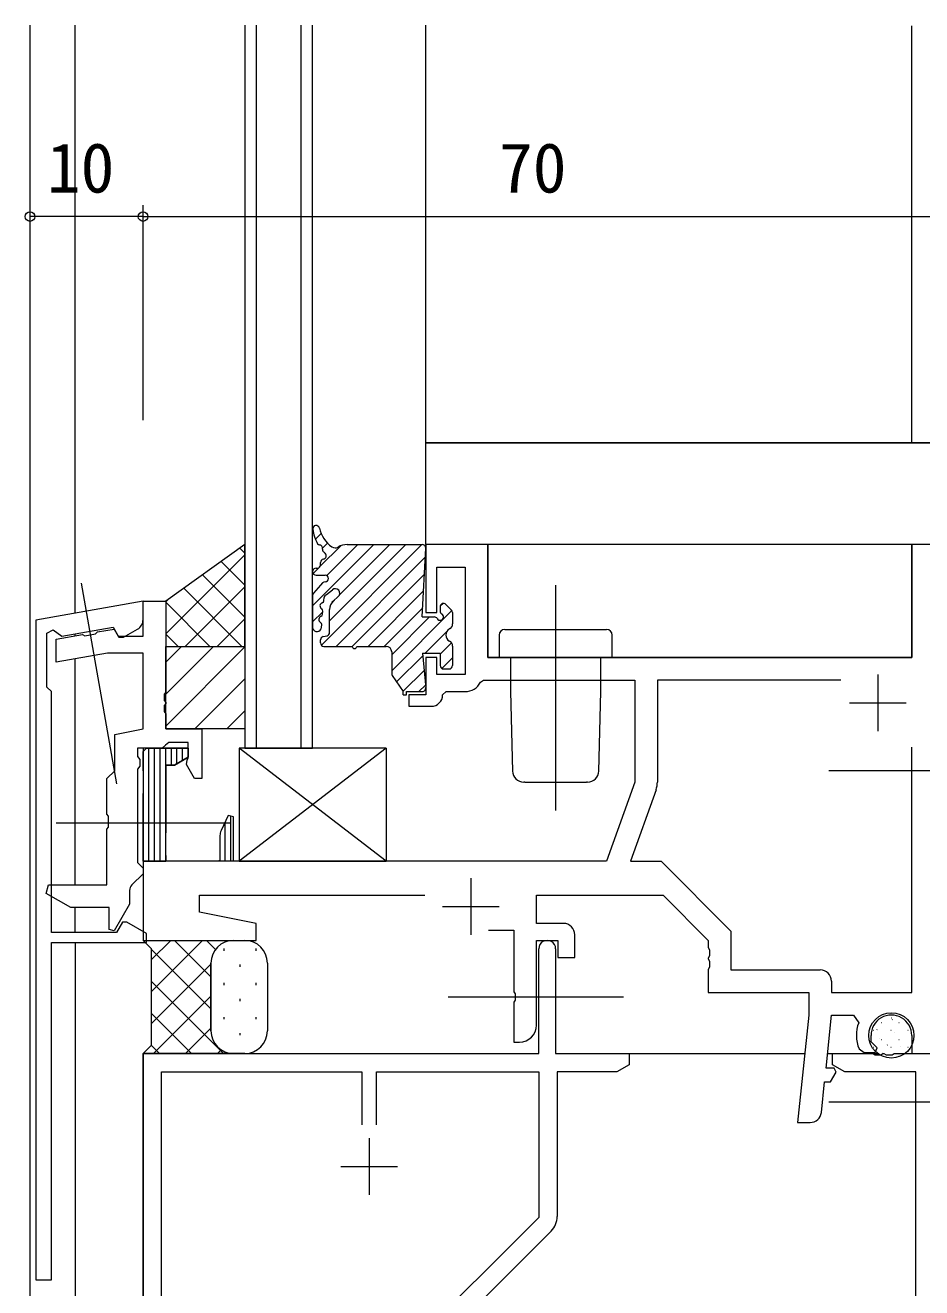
# Model space of a CAD drawing. Units: millimetres, scale not verified. Extents: x -567 to 567, y -403 to 403.
# Drawn here: x -423.2 to -343.8, y 126.5 to 238.1 of the extents above; entities that cross this region are included whole.
import ezdxf
from ezdxf.enums import TextEntityAlignment as Align

# ---------------------------------------------------------------- set-up
doc = ezdxf.new("R2010")
doc.units = ezdxf.units.MM
doc.header["$LTSCALE"] = 2
doc.linetypes.add('CHAIN2', pattern=[12, 9, -1, 1, -1])
doc.linetypes.add('DASHED3', pattern=[4, 3, -1])
for name, color, linetype, lineweight in [('0-1_USER1', 2, 'Continuous', 9), ('0-2_YKK_ZWAK', 4, 'Continuous', 9), ('0-3_YKK_11', 7, 'DASHED3', 9), ('0-4_YKK_12', 6, 'Continuous', 9), ('0-5_YKK_13', 7, 'Continuous', 9)]:
    doc.layers.add(name, color=color, linetype=linetype, lineweight=lineweight)
doc.styles.add('ＭＳ ゴシック', font='')
doc.styles.get('ＭＳ ゴシック').set_extended_font_data('MS Gothic')

msp = doc.modelspace()

# ---------------------------------------------------------------- linework, layer by layer
at = {"layer": '0-1_USER1'}
for p, q in [((-422.726, 4.131), (-422.726, 238.117)), ((-418.726, 186.143), (-418.726, 238.117)), ((-403.726, 238.117), (-403.726, 174.201)), ((-402.726, 238.117), (-402.726, 174.201)), ((-398.726, 174.201), (-398.726, 238.117)), ((-397.726, 174.201), (-397.726, 238.117)), ((-387.726, 201.201), (-387.726, 238.117)), ((-344.726, 201.201), (-344.726, 238.069)), ((-342.726, 201.201), (-387.726, 201.201)), ((-418.726, 184.127), (-418.726, 184.315)), ((-418.726, 162.101), (-418.726, 182.096)), ((-412.226, 164.201), (-412.226, 174.201)), ((-412.226, 164.201), (-412.226, 174.201)), ((-411.726, 164.201), (-411.726, 174.201)), ((-411.726, 164.201), (-411.726, 174.201)), ((-411.226, 164.201), (-411.226, 174.201)), ((-411.226, 164.201), (-411.226, 174.201)), ((-410.726, 172.401), (-410.726, 174.201)), ((-410.726, 172.401), (-410.726, 174.201)), ((-410.226, 172.701), (-410.226, 174.201)), ((-410.226, 172.701), (-410.226, 174.201)), ((-409.726, 172.823), (-409.726, 174.201)), ((-409.726, 172.823), (-409.726, 174.201)), ((-409.226, 173.112), (-409.226, 174.201)), ((-409.226, 173.112), (-409.226, 174.201)), ((-403.726, 174.201), (-397.726, 174.201)), ((-405.498, 167.604), (-405.498, 164.201)), ((-404.998, 168.199), (-404.998, 164.201)), ((-410.726, 164.201), (-410.726, 164.501)), ((-405.998, 164.305), (-405.998, 164.201)), ((-404.498, 164.21), (-404.498, 164.201)), ((-418.726, 157.901), (-418.726, 160.101)), ((-418.726, 157.001), (-418.726, 4.131)), ((-412.726, 147.201), (-412.726, 110.664)), ((-412.726, 147.201), (-378.026, 147.201)), ((-375.926, 147.201), (-354.184, 147.201)), ((-352.173, 147.201), (-347.726, 147.201)), ((-345.326, 147.201), (-342.726, 147.201))]:
    msp.add_line(p, q, dxfattribs=at)
at = {"layer": '0-2_YKK_ZWAK'}
for p, q in [((-396.973, 193.187), (-397.484, 192.676)), ((-392.302, 192.201), (-397.726, 186.777)), ((-395.243, 192.088), (-397.052, 190.28)), ((-388.059, 192.201), (-396.954, 183.306)), ((-396.411, 192.334), (-396.85, 191.895)), ((-393.716, 192.201), (-396.464, 189.453)), ((-389.474, 192.201), (-396.226, 185.449)), ((-390.888, 192.201), (-395.364, 187.724)), ((-394.672, 192.201), (-388.026, 192.201)), ((-344.726, 192.201), (-382.226, 192.201)), ((-403.726, 191.299), (-410.726, 184.299)), ((-404.174, 191.881), (-403.726, 191.432)), ((-387.766, 191.08), (-395.645, 183.201)), ((-388.026, 185.801), (-387.726, 191.885)), ((-405.824, 190.702), (-403.726, 188.604)), ((-397.205, 190.126), (-397.684, 189.647)), ((-397.426, 190.101), (-397.326, 190.101)), ((-397.026, 190.401), (-397.026, 190.616)), ((-407.474, 189.524), (-403.726, 185.776)), ((-397.426, 189.501), (-397.326, 189.501)), ((-397.326, 189.501), (-396.626, 189.501)), ((-387.839, 189.592), (-394.231, 183.201)), ((-409.124, 188.345), (-403.979, 183.201)), ((-403.726, 188.47), (-408.996, 183.201)), ((-397.726, 187.711), (-397.726, 184.778)), ((-396.493, 187.775), (-395.981, 188.207)), ((-395.9, 187.198), (-395.454, 187.605)), ((-387.913, 188.105), (-392.817, 183.201)), ((-376.226, 188.619), (-376.226, 168.701)), ((-410.469, 187.384), (-410.726, 187.127)), ((-410.726, 187.119), (-406.808, 183.201)), ((-396.736, 187.231), (-396.71, 187.518)), ((-396.226, 184.435), (-396.226, 186.459)), ((-395.793, 187.295), (-396.014, 187.074)), ((-387.986, 186.617), (-391.403, 183.201)), ((-386.445, 186.701), (-386.445, 186.32)), ((-386.192, 186.997), (-386.441, 186.748)), ((-385.433, 186.413), (-385.933, 186.913)), ((-403.726, 185.642), (-406.167, 183.201)), ((-396.823, 186.266), (-397.726, 185.362)), ((-396.843, 186.036), (-396.818, 186.318)), ((-385.4, 186.374), (-390.731, 181.044)), ((-387.388, 185.801), (-390.731, 182.458)), ((-388.026, 185.801), (-386.964, 185.801)), ((-385.345, 186.201), (-385.345, 185.18)), ((-410.726, 184.29), (-409.636, 183.201)), ((-396.948, 184.869), (-396.925, 185.123)), ((-385.87, 184.49), (-387.76, 182.601)), ((-385.392, 184.969), (-385.634, 184.726)), ((-381.226, 184.201), (-381.226, 182.201)), ((-380.726, 184.701), (-371.726, 184.701)), ((-371.226, 182.201), (-371.226, 184.201)), ((-410.726, 181.81), (-409.335, 183.201)), ((-410.726, 178.982), (-406.507, 183.201)), ((-410.726, 176.153), (-403.726, 183.153)), ((-397.026, 183.501), (-397.026, 183.766)), ((-396.798, 184.057), (-396.453, 184.144)), ((-396.726, 183.201), (-394.226, 183.201)), ((-393.826, 183.201), (-391.231, 183.201)), ((-385.437, 183.51), (-386.445, 182.501)), ((-385.345, 183.221), (-385.345, 183.121)), ((-385.345, 183.121), (-385.345, 181.501)), ((-390.731, 182.701), (-390.731, 180.791)), ((-387.987, 182.373), (-390.303, 180.058)), ((-388.008, 182.601), (-386.445, 182.601)), ((-388.008, 182.601), (-387.726, 179.501)), ((-386.445, 182.601), (-386.445, 181.501)), ((-385.345, 182.187), (-386.293, 181.24)), ((-381.226, 182.201), (-371.226, 182.201)), ((-380.226, 182.201), (-380.226, 179.201)), ((-372.226, 179.201), (-372.226, 182.201)), ((-387.869, 181.077), (-389.737, 179.209)), ((-386.145, 181.201), (-385.645, 181.201)), ((-408.15, 175.901), (-403.726, 180.325)), ((-390.681, 180.625), (-389.731, 179.201)), ((-387.751, 179.781), (-388.331, 179.201)), ((-389.731, 178.901), (-389.731, 179.201)), ((-389.731, 178.901), (-389.431, 178.901)), ((-389.431, 179.201), (-388.026, 179.201)), ((-389.431, 178.901), (-389.431, 179.201)), ((-380.226, 179.201), (-380.05, 172.176)), ((-372.402, 172.176), (-372.226, 179.201)), ((-405.322, 175.901), (-403.726, 177.496)), ((-391.226, 164.201), (-404.226, 174.201)), ((-391.226, 174.201), (-404.226, 164.201)), ((-404.226, 174.201), (-404.226, 164.201)), ((-391.226, 174.201), (-404.226, 174.201)), ((-391.226, 174.201), (-391.226, 164.201)), ((-378.949, 171.201), (-379.051, 171.201)), ((-378.949, 171.201), (-373.503, 171.201)), ((-373.401, 171.201), (-373.503, 171.201)), ((-404.226, 164.201), (-391.226, 164.201)), ((-407.455, 157.201), (-411.976, 152.679)), ((-410.283, 157.201), (-411.976, 155.508)), ((-406.726, 151.145), (-411.976, 156.395)), ((-406.726, 153.974), (-409.953, 157.201)), ((-406.325, 156.402), (-407.124, 157.201)), ((-405.558, 156.285), (-405.558, 156.485)), ((-404.726, 157.201), (-403.726, 157.201)), ((-402.728, 156.285), (-402.728, 156.485)), ((-406.726, 149.201), (-406.726, 155.201)), ((-406.726, 155.201), (-406.726, 149.201)), ((-401.726, 155.201), (-401.726, 149.201)), ((-406.726, 155.101), (-411.976, 149.851)), ((-404.143, 154.87), (-404.143, 155.07)), ((-405.61, 147.201), (-411.976, 153.567)), ((-405.558, 153.255), (-405.558, 153.455)), ((-402.728, 153.255), (-402.728, 153.455)), ((-406.726, 152.272), (-411.798, 147.201)), ((-404.143, 151.84), (-404.143, 152.04)), ((-408.438, 147.201), (-411.976, 150.739)), ((-346.579, 150.753), (-346.554, 150.753)), ((-405.558, 150.225), (-405.558, 150.425)), ((-402.728, 150.225), (-402.728, 150.425)), ((-347.928, 149.866), (-347.924, 149.867)), ((-347.386, 149.946), (-347.361, 149.946)), ((-346.533, 150.36), (-346.528, 150.361)), ((-346.47, 150.181), (-346.429, 150.208)), ((-345.866, 149.946), (-345.841, 149.946)), ((-406.726, 149.444), (-408.969, 147.201)), ((-404.143, 148.81), (-404.143, 149.01)), ((-348.099, 149.258), (-348.074, 149.258)), ((-347.815, 149.291), (-347.773, 149.318)), ((-347.605, 148.56), (-347.601, 148.561)), ((-346.579, 149.258), (-346.554, 149.258)), ((-346.234, 149.045), (-346.229, 149.047)), ((-345.059, 149.258), (-345.034, 149.258)), ((-411.267, 147.201), (-411.996, 147.93)), ((-405.817, 147.524), (-406.141, 147.201)), ((-405.558, 147.382), (-405.558, 147.395)), ((-348.099, 147.763), (-348.074, 147.763)), ((-347.386, 148.451), (-347.361, 148.451)), ((-346.913, 147.929), (-346.871, 147.957)), ((-346.579, 147.763), (-346.554, 147.763)), ((-345.866, 148.451), (-345.841, 148.451)), ((-345.746, 147.798), (-345.741, 147.799)), ((-345.059, 147.763), (-345.034, 147.763)), ((-403.726, 147.201), (-404.726, 147.201)), ((-347.306, 147.245), (-347.301, 147.247)), ((-345.866, 146.956), (-345.841, 146.956))]:
    msp.add_line(p, q, dxfattribs=at)
at = {"layer": '0-2_YKK_ZWAK', "linetype": 'CHAIN2'}
for p, q in [((-418.204, 188.773), (-415.078, 171.047)), ((-337.373, 172.201), (-352.056, 172.201)), ((-420.426, 167.601), (-404.926, 167.601)), ((-385.726, 152.201), (-370.226, 152.201)), ((-337.373, 142.901), (-352.056, 142.901))]:
    msp.add_line(p, q, dxfattribs=at)
at = {"layer": '0-2_YKK_ZWAK'}
for points in [[(-387.726, 201.201), (-342.726, 201.201), (-342.726, 192.201), (-387.726, 192.201)], [(-403.726, 183.201), (-403.726, 192.201), (-410.726, 187.201), (-410.726, 183.201)], [(-382.226, 192.201), (-382.226, 182.201), (-344.726, 182.201), (-344.726, 192.201)], [(-410.726, 183.201), (-403.726, 183.201), (-403.726, 175.901), (-410.726, 175.901)]]:
    msp.add_lwpolyline(points, close=True, dxfattribs=at)
for points in [[(-396.844, 188.802), (-397.026, 188.601), (-397.648, 187.913)], [(-412.726, 147.201), (-411.976, 147.951), (-411.976, 156.451), (-412.726, 157.201), (-404.726, 157.201)], [(-404.726, 147.201), (-412.726, 147.201), (-411.976, 147.951), (-411.976, 156.451), (-412.726, 157.201)]]:
    msp.add_lwpolyline(points, dxfattribs=at)
msp.add_circle((-346.526, 148.801), 2, dxfattribs=at)
for centre, radius, start, end in [((-397.416, 193.589), 0.3, 13.31512, 187.29547), ((-394.242, 193.996), 3.5, 187.29547, 209.48467), ((-394.392, 194.276), 2.801, 192.73612, 234.42511), ((-397.115, 192.371), 0.2, 209.48467, 266.05031), ((-397.149, 191.873), 0.3, 346.23162, 86.05031), ((-394.672, 190.701), 1.5, 90, 121.78833), ((-388.026, 191.901), 0.3, 357.08541, 90), ((-396.726, 190.616), 0.3, 99.42424, 180), ((-396.664, 191.754), 0.2, 166.23162, 222.79726), ((-394.242, 193.996), 3.5, 222.79726, 227.19333), ((-396.824, 191.208), 0.3, 279.42424, 47.25931), ((-395.726, 192.401), 0.5, 233.73841, 301.78833), ((-397.426, 189.801), 0.3, 90, 270), ((-397.326, 190.401), 0.3, 270, 0), ((-396.621, 188.601), 0.3, 90.43621, 137.86454), ((-396.626, 189.201), 0.3, 270.43621, 90), ((-397.426, 187.711), 0.3, 137.86454, 180), ((-395.714, 187.429), 1, 171.86593, 174.86517), ((-396.506, 187.542), 0.2, 107.6707, 171.86593), ((-396.627, 187.923), 0.2, 287.6707, 312.42799), ((-395.723, 187.901), 0.4, 312.37931, 130.11339), ((-396.777, 186.775), 0.3, 108.44315, 241.28719), ((-397.017, 186.336), 0.2, 354.86517, 61.28719), ((-396.935, 187.249), 0.2, 288.44315, 354.86517), ((-395.226, 186.459), 1, 132.37931, 180), ((-386.145, 186.701), 0.3, 45, 180), ((-396.884, 185.579), 0.3, 108.44156, 241.28879), ((-397.125, 185.141), 0.2, 354.86517, 61.28879), ((-397.043, 186.054), 0.2, 288.44156, 354.86517), ((-386.964, 185.501), 0.3, 30, 90), ((-386.445, 185.801), 0.3, 210, 60), ((-386.145, 186.32), 0.3, 180, 240), ((-385.645, 186.201), 0.3, 0, 45), ((-397.347, 184.904), 0.4, 198.45537, 354.86517), ((-396.526, 184.435), 0.3, 284.03624, 0), ((-385.345, 184.201), 0.6, 117.03569, 242.96431), ((-385.845, 185.18), 0.5, 297.03569, 0), ((-380.726, 184.201), 0.5, 90, 180), ((-371.726, 184.201), 0.5, 0, 90), ((-396.726, 183.766), 0.3, 104.03624, 180), ((-396.726, 183.501), 0.3, 180, 270), ((-394.026, 183.201), 0.2, 180, 0), ((-391.231, 182.701), 0.5, 0, 90), ((-385.845, 183.221), 0.5, 0, 62.96431), ((-386.145, 181.501), 0.3, 180, 270), ((-385.645, 181.501), 0.3, 270, 0), ((-390.431, 180.791), 0.3, 180, 213.69007), ((-388.026, 179.501), 0.3, 269.99996, 10.3889), ((-379.051, 172.201), 1, 181.4321, 270), ((-373.401, 172.201), 1, 270, 358.5679), ((-404.726, 155.201), 2, 90, 180), ((-404.726, 155.201), 2, 90, 180), ((-403.726, 155.201), 2, 0, 90), ((-404.726, 149.201), 2, 180, 270), ((-404.726, 149.201), 2, 180, 270), ((-403.726, 149.201), 2, 270, 0)]:
    msp.add_arc(centre, radius, start, end, dxfattribs=at)
at = {"layer": '0-3_YKK_11'}
msp.add_line((-404.226, 164.201), (-406.226, 164.201), dxfattribs=at)
for points in [[(-412.726, 164.201), (-412.726, 173.901), (-412.426, 174.201), (-412.726, 173.901)], [(-412.726, 164.201), (-410.726, 164.201), (-410.726, 172.701), (-409.938, 172.701), (-408.726, 173.401), (-408.726, 174.201), (-412.426, 174.201), (-408.726, 174.201), (-408.726, 173.401), (-409.938, 172.701), (-410.726, 172.701), (-410.726, 164.201)]]:
    msp.add_lwpolyline(points, close=True, dxfattribs=at)
at = {"layer": '0-4_YKK_12'}
for p, q in [((-422.726, 203.201), (-422.726, 222.201)), ((-412.726, 203.201), (-412.726, 222.201)), ((-412.726, 203.201), (-412.726, 222.201)), ((-412.726, 221.201), (-422.726, 221.201)), ((-412.726, 221.201), (-342.726, 221.201))]:
    msp.add_line(p, q, dxfattribs=at)
for centre in [(-422.726, 221.201), (-412.726, 221.201), (-412.726, 221.201)]:
    msp.add_circle(centre, 0.425, dxfattribs=at)
at = {"layer": '0-5_YKK_13'}
for p, q in [((-350.999, 180.201), (-367.226, 180.201)), ((-347.726, 180.701), (-347.726, 175.701)), ((-350.226, 178.201), (-345.226, 178.201)), ((-383.726, 162.701), (-383.726, 157.701)), ((-386.226, 160.201), (-381.226, 160.201)), ((-392.076, 140.901), (-392.076, 145.571)), ((-392.726, 139.701), (-392.726, 134.701)), ((-395.226, 137.201), (-390.226, 137.201))]:
    msp.add_line(p, q, dxfattribs=at)
for points in [[(-344.726, 148.801), (-344.726, 147.201), (-342.726, 147.201), (-342.726, 192.201), (-344.726, 192.201), (-344.726, 182.201), (-382.226, 182.201), (-382.226, 192.201), (-387.726, 192.201), (-387.726, 186.201), (-386.726, 186.201), (-386.726, 190.201), (-384.226, 190.201), (-384.226, 180.701), (-386.726, 180.701), (-386.726, 182.201), (-387.726, 182.201), (-387.726, 178.901), (-389.226, 178.901), (-389.226, 177.901), (-387.226, 177.901)], [(-412.726, 185.578), (-412.726, 187.201), (-422.226, 185.526)], [(-413.926, 161.611), (-413.926, 160.399), (-415.281, 158.051), (-415.726, 158.17), (-415.726, 160.101), (-419.128, 160.101), (-421.293, 161.351), (-421.092, 162.101), (-415.926, 162.101), (-415.926, 167.03), (-415.783, 167.221), (-415.783, 168.18), (-415.926, 168.371), (-415.926, 171.501), (-415.226, 172.201), (-415.226, 175.401), (-412.726, 175.901), (-412.726, 182.601), (-415.864, 182.601), (-420.426, 181.796), (-420.426, 183.827), (-418.086, 184.24), (-417.872, 184.132), (-416.928, 184.299), (-416.764, 184.473), (-415.291, 184.733), (-414.926, 184.101), (-412.726, 184.101), (-412.726, 187.201), (-410.726, 187.201), (-410.726, 179.159), (-410.846, 178.976), (-410.846, 178.426), (-410.726, 178.242), (-410.726, 178.159), (-410.846, 177.976), (-410.846, 177.426), (-410.726, 177.242), (-410.726, 175.901), (-407.526, 175.901)], [(-422.226, 185.526), (-422.226, 127.201), (-420.826, 127.201), (-420.826, 157.001), (-412.426, 157.001), (-412.426, 157.801), (-414.158, 158.801), (-414.558, 158.801), (-415.078, 157.901), (-420.826, 157.901), (-420.826, 179.201), (-421.226, 179.601), (-421.226, 184.367), (-420.688, 184.647), (-419.914, 184.105), (-415.38, 184.905), (-414.858, 184.001), (-414.458, 184.001), (-413.226, 184.712)], [(-382.882, 180.034), (-382.614, 180.201), (-369.226, 180.201), (-369.226, 171.201), (-371.726, 164.201), (-404.726, 164.201), (-404.726, 168.141), (-405.194, 168.246), (-405.83, 166.904)], [(-350.999, 180.201), (-367.226, 180.201), (-367.226, 171.201)], [(-386.226, 178.901), (-385.926, 179.201), (-384.226, 179.201)], [(-407.526, 175.901), (-407.526, 171.501), (-408.164, 171.501), (-408.886, 172.751), (-408.826, 173.124), (-408.726, 173.348), (-408.726, 174.701), (-410.434, 174.701), (-410.73, 174.451), (-411.026, 174.201), (-413.226, 174.201), (-413.226, 173.466), (-413.026, 173.183), (-413.026, 172.618), (-413.226, 172.335)], [(-405.926, 166.476), (-405.926, 164.201), (-410.726, 164.201), (-410.726, 172.701), (-409.938, 172.701), (-408.726, 173.401), (-408.726, 174.201), (-412.726, 174.201), (-412.726, 157.201), (-402.726, 157.201), (-402.726, 158.701), (-407.726, 159.701), (-407.726, 161.201), (-387.795, 161.201)], [(-351.826, 153.601), (-351.826, 152.601), (-344.726, 152.601), (-344.726, 174.296)], [(-413.226, 172.335), (-413.226, 164.101), (-412.926, 163.801), (-412.726, 163.601), (-412.726, 163.101), (-413.721, 162.106)], [(-367.343, 170.528), (-369.602, 164.201), (-366.898, 164.201), (-360.726, 158.029), (-360.726, 154.601), (-352.826, 154.601)], [(-375.526, 158.701), (-377.926, 158.701), (-377.926, 161.201), (-366.726, 161.201), (-362.726, 157.201), (-362.726, 156.559), (-362.606, 156.375), (-362.606, 155.825), (-362.726, 155.642), (-362.726, 155.559), (-362.606, 155.375), (-362.606, 154.825), (-362.726, 154.642), (-362.726, 152.601), (-353.826, 152.601), (-353.826, 150.601), (-354.826, 141.101), (-353.715, 141.101)], [(-382.176, 158.101), (-379.926, 158.101), (-379.926, 152.659), (-379.806, 152.476), (-379.806, 151.926), (-379.926, 151.742), (-379.926, 148.201), (-379.426, 148.201)], [(-377.926, 149.701), (-377.926, 155.582), (-377.926, 157.201), (-376.026, 157.201), (-376.026, 155.701), (-374.526, 155.701), (-374.526, 157.701)], [(-406.226, 115.501), (-411.426, 115.501), (-411.426, 114.001), (-410.326, 114.001), (-410.326, 113.201), (-411.426, 113.201), (-411.426, 112.201), (-412.726, 112.201), (-412.726, 147.201), (-377.726, 147.201), (-377.726, 156.451)], [(-376.226, 156.451), (-376.226, 147.201), (-369.726, 147.201), (-369.726, 146.201), (-370.817, 145.571), (-376.096, 145.571), (-376.096, 132.776)], [(-352.721, 141.996), (-352.436, 144.701), (-351.899, 144.701), (-351.403, 145.56), (-351.599, 145.901), (-352.31, 145.901), (-351.815, 150.601), (-349.883, 150.601), (-349.417, 149.92)], [(-349.388, 147.608), (-348.926, 147.301), (-347.95, 147.301), (-347.79, 147.689), (-348.326, 148.225), (-348.326, 148.801)], [(-344.356, 113.831), (-344.356, 145.571), (-350.635, 145.571), (-351.726, 146.201), (-351.726, 147.201), (-348.184, 147.201), (-348.001, 147.081), (-347.451, 147.081), (-347.268, 147.201), (-347.184, 147.201), (-347.001, 147.081), (-346.451, 147.081), (-346.268, 147.201), (-342.726, 147.201), (-342.726, 112.201)], [(-389.556, 120.13), (-389.556, 113.831), (-394.896, 113.831), (-394.896, 117.131), (-411.096, 117.131), (-411.096, 145.571), (-393.376, 145.571), (-393.376, 140.901)], [(-392.076, 140.901), (-392.076, 145.571), (-377.726, 145.571), (-377.726, 132.706), (-389.029, 121.403)], [(-376.623, 131.503), (-387.926, 120.201), (-387.926, 114.701), (-373.726, 114.701), (-372.856, 113.831), (-366.076, 113.831)]]:
    msp.add_lwpolyline(points, dxfattribs=at)
for centre, radius, start, end in [((-413.726, 185.578), 1, 299.99998, 0), ((-384.226, 180.701), 1.5, 269.99999, 333.61217), ((-387.226, 178.901), 1, 270.00001, 359.99999), ((-369.226, 171.201), 2, 340.34619, 0.00002), ((-404.926, 166.476), 1, 154.66712, 180.00004), ((-413.226, 161.611), 0.7, 135.00004, 180.00003), ((-375.526, 157.701), 1, 0.00001, 89.99999), ((-376.976, 156.451), 0.75, 359.99999, 180.00001), ((-352.826, 153.601), 1, 0.00001, 89.99999), ((-379.426, 149.701), 1.5, 270.00001, 359.99999), ((-346.526, 148.801), 3.1, 158.83158, 202.61988), ((-346.526, 148.801), 1.8, 359.99999, 180.00001), ((-353.715, 142.101), 1, 269.99999, 353.99096), ((-377.896, 132.776), 1.8, 314.99999, 359.99998)]:
    msp.add_arc(centre, radius, start, end, dxfattribs=at)

# ---------------------------------------------------------------- texts
at = {"layer": '0-4_YKK_12', "style": 'ＭＳ ゴシック'}
for s, p in [('10', (-421.246, 222.001)), ('70', (-381.246, 222.001))]:
    msp.add_text(s, height=4.399, dxfattribs=at).set_placement(p, align=Align.BOTTOM_LEFT)

doc.saveas('drawing.dxf')
